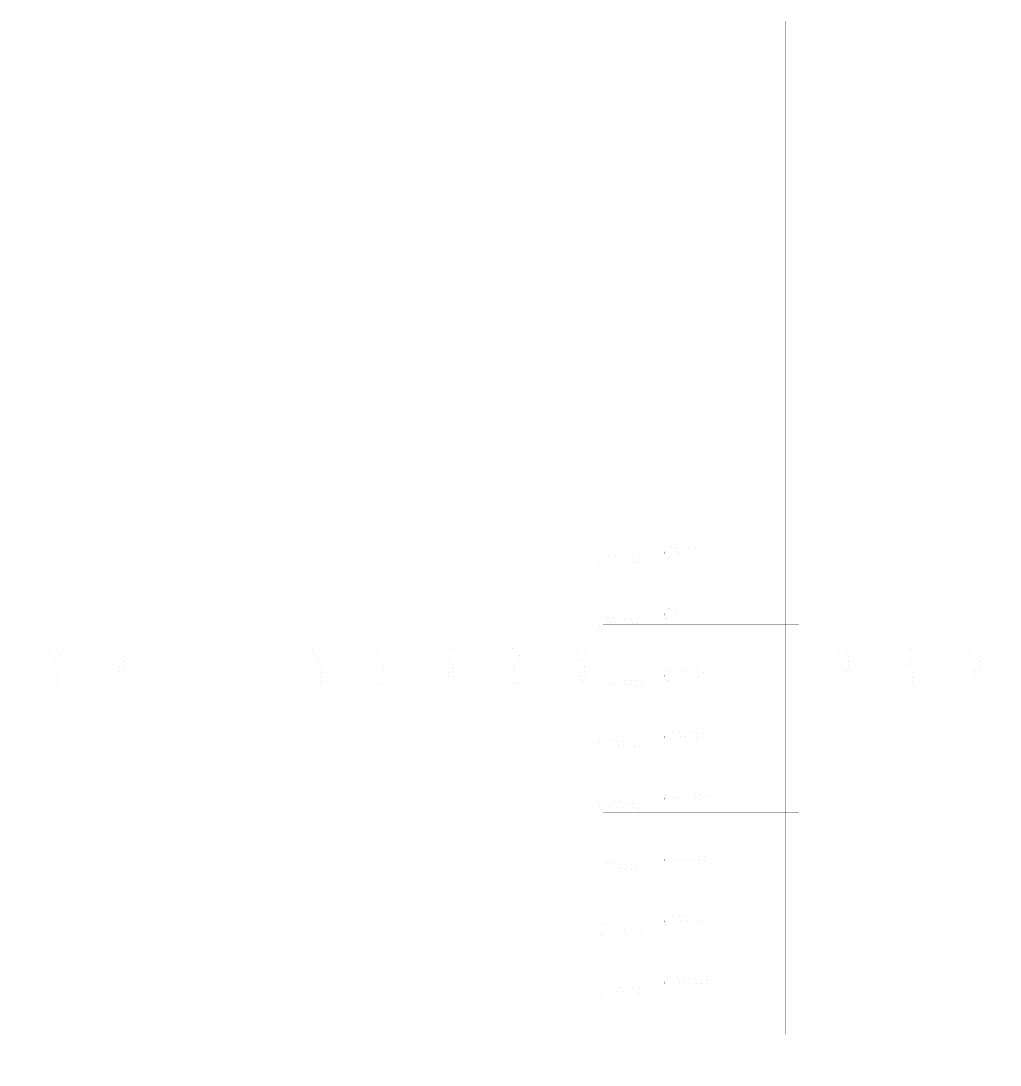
# Model space of a CAD drawing. Header units: millimetres. Extents: x -2171 to 1563, y -1758 to -1505.
# Drawn here: x 1269.064 to 1272.784, y -1600.778 to -1596.812 of the extents above; entities that cross this region are included whole.
import ezdxf

# ---------------------------------------------------------------- set-up
doc = ezdxf.new("R2010")
doc.units = ezdxf.units.MM
doc.layers.add('-S-TOMES', color=7, linetype='Continuous')
doc.layers.add('-S_SIDERA', color=30, linetype='Continuous')
doc.layers.add('Tablet', color=7, linetype='Continuous', true_color=0x0180ff)

msp = doc.modelspace()

# ---------------------------------------------------------------- linework, layer by layer
at = {"layer": '-S-TOMES'}
for points in [[(1271.1936, -1599.1117, 0.00005, 0.00005, 0), (1271.1936, -1598.645, 0.00005, 0.00005, 0)], [(1272.0603, -1599.1117, 0.00005, 0.00005, 0), (1272.0603, -1598.645, 0.00005, 0.00005, 0)], [(1271.1936, -1599.1117, 0.00005, 0.00005, 0), (1265.8353, -1599.1117, 0.00005, 0.00005, 0)], [(1277.2519, -1599.1117, 0.00005, 0.00005, 0), (1272.0603, -1599.1117, 0.00005, 0.00005, 0)], [(1270.0269, -1600.7783, 0.00005, 0.00005, 0), (1264.6686, -1600.7783, 0.00005, 0.00005, 0)], [(1273.2603, -1600.7783, 0.00005, 0.00005, 0), (1270.0269, -1600.7783, 0.00005, 0.00005, 0)]]:
    msp.add_lwpolyline(points, format="xyseb", dxfattribs=at)
at = {"layer": '-S_SIDERA'}
for points in [[(1271.3186, -1596.8117, 0.00005, 0.00005, 0), (1271.3186, -1600.6617, 0.00005, 0.00005, 0), (1271.2853, -1600.6617, 0.00005, 0.00005, 0), (1271.2853, -1596.8117, 0.00005, 0.00005, 0)], [(1271.5603, -1596.8117, 0.00005, 0.00005, 0), (1271.5603, -1600.6617, 0.00005, 0.00005, 0), (1271.5353, -1600.6617, 0.00005, 0.00005, 0), (1271.5353, -1596.8117, 0.00005, 0.00005, 0)], [(1271.7519, -1596.8117, 0.00005, 0.00005, 0), (1271.7519, -1600.6617, 0.00005, 0.00005, 0), (1271.7269, -1600.6617, 0.00005, 0.00005, 0), (1271.7269, -1596.8117, 0.00005, 0.00005, 0)], [(1272.0019, -1596.8117, 0.00005, 0.00005, 0), (1272.0019, -1600.6617, 0.00005, 0.00005, 0), (1271.9686, -1600.6617, 0.00005, 0.00005, 0), (1271.9686, -1596.8117, 0.00005, 0.00005, 0)], [(1274.1936, -1599.2267, 0.00005, 0.00005, 0), (1265.0176, -1599.2267, 0.00005, 0.00005, 0), (1264.9777, -1599.2302, 0.00005, 0.00005, 0), (1264.939, -1599.2405, 0.00005, 0.00005, 0), (1264.9027, -1599.2575, 0.00005, 0.00005, 0), (1264.8698, -1599.2805, 0.00005, 0.00005, 0), (1264.8415, -1599.3088, 0.00005, 0.00005, 0), (1264.8185, -1599.3416, 0.00005, 0.00005, 0), (1264.8016, -1599.3779, 0.00005, 0.00005, 0), (1264.7912, -1599.4167, 0.00005, 0.00005, 0), (1264.7877, -1599.4566, 0.00005, 0.00005, 0), (1264.7877, -1599.852, 0.00005, 0.00005, 0), (1264.8227, -1599.852, 0.00005, 0.00005, 0), (1264.8227, -1599.4566, 0.00005, 0.00005, 0), (1264.8265, -1599.4186, 0.00005, 0.00005, 0), (1264.8376, -1599.382, 0.00005, 0.00005, 0), (1264.8556, -1599.3483, 0.00005, 0.00005, 0), (1264.8798, -1599.3187, 0.00005, 0.00005, 0), (1264.9093, -1599.2945, 0.00005, 0.00005, 0), (1264.943, -1599.2765, 0.00005, 0.00005, 0), (1264.9796, -1599.2654, 0.00005, 0.00005, 0), (1265.0176, -1599.2617, 0.00005, 0.00005, 0), (1274.1936, -1599.2617, 0.00005, 0.00005, 0)], [(1274.1936, -1600.6492, 0.00005, 0.00005, 0), (1265.0176, -1600.6492, 0.00005, 0.00005, 0), (1264.9777, -1600.6457, 0.00005, 0.00005, 0), (1264.939, -1600.6353, 0.00005, 0.00005, 0), (1264.9027, -1600.6184, 0.00005, 0.00005, 0), (1264.8698, -1600.5954, 0.00005, 0.00005, 0), (1264.8415, -1600.567, 0.00005, 0.00005, 0), (1264.8185, -1600.5342, 0.00005, 0.00005, 0), (1264.8016, -1600.4979, 0.00005, 0.00005, 0), (1264.7912, -1600.4592, 0.00005, 0.00005, 0), (1264.7877, -1600.4192, 0.00005, 0.00005, 0), (1264.7877, -1600.0238, 0.00005, 0.00005, 0), (1264.8227, -1600.0238, 0.00005, 0.00005, 0), (1264.8227, -1600.4192, 0.00005, 0.00005, 0), (1264.8265, -1600.4573, 0.00005, 0.00005, 0), (1264.8376, -1600.4938, 0.00005, 0.00005, 0), (1264.8556, -1600.5275, 0.00005, 0.00005, 0), (1264.8798, -1600.5571, 0.00005, 0.00005, 0), (1264.9093, -1600.5813, 0.00005, 0.00005, 0), (1264.943, -1600.5993, 0.00005, 0.00005, 0), (1264.9796, -1600.6104, 0.00005, 0.00005, 0), (1265.0176, -1600.6142, 0.00005, 0.00005, 0), (1274.1936, -1600.6142, 0.00005, 0.00005, 0)]]:
    msp.add_lwpolyline(points, format="xyseb", close=True, dxfattribs=at)
for points in [[(1272.4103, -1598.645, 0.00005, 0.00005, 0), (1270.8603, -1598.645, 0.00005, 0.00005, 0)], [(1271.7703, -1598.8533, 0.00005, 0.00005, 0), (1271.5269, -1598.8533, 0.00005, 0.00005, 0), (1271.524, -1598.8531, 0.00005, 0.00005, 0), (1271.5212, -1598.8523, 0.00005, 0.00005, 0), (1271.5186, -1598.8511, 0.00005, 0.00005, 0), (1271.5162, -1598.8494, 0.00005, 0.00005, 0), (1271.5142, -1598.8474, 0.00005, 0.00005, 0), (1271.5125, -1598.845, 0.00005, 0.00005, 0), (1271.5113, -1598.8424, 0.00005, 0.00005, 0), (1271.5105, -1598.8396, 0.00005, 0.00005, 0), (1271.5103, -1598.8367, 0.00005, 0.00005, 0), (1271.5103, -1598.8283, 0.00005, 0.00005, 0), (1271.5105, -1598.8254, 0.00005, 0.00005, 0), (1271.5113, -1598.8226, 0.00005, 0.00005, 0), (1271.5125, -1598.82, 0.00005, 0.00005, 0), (1271.5142, -1598.8176, 0.00005, 0.00005, 0), (1271.5162, -1598.8156, 0.00005, 0.00005, 0), (1271.5186, -1598.8139, 0.00005, 0.00005, 0), (1271.5212, -1598.8127, 0.00005, 0.00005, 0), (1271.524, -1598.8119, 0.00005, 0.00005, 0), (1271.5269, -1598.8117, 0.00005, 0.00005, 0), (1271.6769, -1598.82, 0.00005, 0.00005, 0), (1271.6769, -1598.8367, 0.00005, 0.00005, 0), (1271.5419, -1598.8283, 0.00005, 0.00005, 0)], [(1272.0203, -1598.8867, 0.00005, 0.00005, 0), (1271.2769, -1598.8867, 0.00005, 0.00005, 0), (1271.274, -1598.8864, 0.00005, 0.00005, 0), (1271.2712, -1598.8857, 0.00005, 0.00005, 0), (1271.2686, -1598.8844, 0.00005, 0.00005, 0), (1271.2662, -1598.8828, 0.00005, 0.00005, 0), (1271.2642, -1598.8807, 0.00005, 0.00005, 0), (1271.2625, -1598.8783, 0.00005, 0.00005, 0), (1271.2613, -1598.8757, 0.00005, 0.00005, 0), (1271.2605, -1598.8729, 0.00005, 0.00005, 0), (1271.2603, -1598.87, 0.00005, 0.00005, 0), (1271.2603, -1598.8617, 0.00005, 0.00005, 0), (1271.2605, -1598.8588, 0.00005, 0.00005, 0), (1271.2613, -1598.856, 0.00005, 0.00005, 0), (1271.2625, -1598.8533, 0.00005, 0.00005, 0), (1271.2642, -1598.8509, 0.00005, 0.00005, 0), (1271.2662, -1598.8489, 0.00005, 0.00005, 0), (1271.2686, -1598.8472, 0.00005, 0.00005, 0), (1271.2712, -1598.846, 0.00005, 0.00005, 0), (1271.274, -1598.8452, 0.00005, 0.00005, 0), (1271.2769, -1598.845, 0.00005, 0.00005, 0), (1271.4269, -1598.8533, 0.00005, 0.00005, 0), (1271.4269, -1598.87, 0.00005, 0.00005, 0), (1271.2919, -1598.8617, 0.00005, 0.00005, 0)], [(1271.5253, -1598.8367, 0.00005, 0.00005, 0), (1271.7703, -1598.8367, 0.00005, 0.00005, 0)], [(1271.7769, -1598.8433, 0.00005, 0.00005, 0), (1271.7769, -1598.8467, 0.00005, 0.00005, 0)], [(1271.2753, -1598.87, 0.00005, 0.00005, 0), (1272.0203, -1598.87, 0.00005, 0.00005, 0)], [(1271.7703, -1599.0867, 0.00005, 0.00005, 0), (1271.5269, -1599.0867, 0.00005, 0.00005, 0), (1271.524, -1599.0864, 0.00005, 0.00005, 0), (1271.5212, -1599.0857, 0.00005, 0.00005, 0), (1271.5186, -1599.0844, 0.00005, 0.00005, 0), (1271.5162, -1599.0828, 0.00005, 0.00005, 0), (1271.5142, -1599.0807, 0.00005, 0.00005, 0), (1271.5125, -1599.0783, 0.00005, 0.00005, 0), (1271.5113, -1599.0757, 0.00005, 0.00005, 0), (1271.5105, -1599.0729, 0.00005, 0.00005, 0), (1271.5103, -1599.07, 0.00005, 0.00005, 0), (1271.5103, -1599.0617, 0.00005, 0.00005, 0), (1271.5105, -1599.0588, 0.00005, 0.00005, 0), (1271.5113, -1599.056, 0.00005, 0.00005, 0), (1271.5125, -1599.0533, 0.00005, 0.00005, 0), (1271.5142, -1599.0509, 0.00005, 0.00005, 0), (1271.5162, -1599.0489, 0.00005, 0.00005, 0), (1271.5186, -1599.0472, 0.00005, 0.00005, 0), (1271.5212, -1599.046, 0.00005, 0.00005, 0), (1271.524, -1599.0452, 0.00005, 0.00005, 0), (1271.5269, -1599.045, 0.00005, 0.00005, 0), (1271.6769, -1599.0533, 0.00005, 0.00005, 0), (1271.6769, -1599.07, 0.00005, 0.00005, 0), (1271.5419, -1599.0617, 0.00005, 0.00005, 0)], [(1272.0203, -1599.12, 0.00005, 0.00005, 0), (1271.2769, -1599.12, 0.00005, 0.00005, 0), (1271.274, -1599.1197, 0.00005, 0.00005, 0), (1271.2712, -1599.119, 0.00005, 0.00005, 0), (1271.2686, -1599.1178, 0.00005, 0.00005, 0), (1271.2662, -1599.1161, 0.00005, 0.00005, 0), (1271.2642, -1599.114, 0.00005, 0.00005, 0), (1271.2625, -1599.1117, 0.00005, 0.00005, 0), (1271.2613, -1599.109, 0.00005, 0.00005, 0), (1271.2605, -1599.1062, 0.00005, 0.00005, 0), (1271.2603, -1599.1033, 0.00005, 0.00005, 0), (1271.2603, -1599.095, 0.00005, 0.00005, 0), (1271.2605, -1599.0921, 0.00005, 0.00005, 0), (1271.2613, -1599.0893, 0.00005, 0.00005, 0), (1271.2625, -1599.0867, 0.00005, 0.00005, 0), (1271.2642, -1599.0843, 0.00005, 0.00005, 0), (1271.2662, -1599.0822, 0.00005, 0.00005, 0), (1271.2686, -1599.0806, 0.00005, 0.00005, 0), (1271.2712, -1599.0793, 0.00005, 0.00005, 0), (1271.274, -1599.0786, 0.00005, 0.00005, 0), (1271.2769, -1599.0783, 0.00005, 0.00005, 0), (1271.4269, -1599.0867, 0.00005, 0.00005, 0), (1271.4269, -1599.1033, 0.00005, 0.00005, 0), (1271.2919, -1599.095, 0.00005, 0.00005, 0)], [(1271.5253, -1599.07, 0.00005, 0.00005, 0), (1271.7703, -1599.07, 0.00005, 0.00005, 0)], [(1271.7769, -1599.0767, 0.00005, 0.00005, 0), (1271.7769, -1599.08, 0.00005, 0.00005, 0)], [(1271.2753, -1599.1033, 0.00005, 0.00005, 0), (1272.0203, -1599.1033, 0.00005, 0.00005, 0)], [(1269.1686, -1600.6883, 0.00005, 0.00005, 0), (1269.1686, -1599.2117, 0.00005, 0.00005, 0), (1269.1689, -1599.2088, 0.00005, 0.00005, 0), (1269.1696, -1599.206, 0.00005, 0.00005, 0), (1269.1708, -1599.2033, 0.00005, 0.00005, 0), (1269.1725, -1599.2009, 0.00005, 0.00005, 0), (1269.1746, -1599.1989, 0.00005, 0.00005, 0), (1269.1769, -1599.1972, 0.00005, 0.00005, 0), (1269.1796, -1599.196, 0.00005, 0.00005, 0), (1269.1824, -1599.1952, 0.00005, 0.00005, 0), (1269.1853, -1599.195, 0.00005, 0.00005, 0), (1269.1936, -1599.195, 0.00005, 0.00005, 0), (1269.1965, -1599.1952, 0.00005, 0.00005, 0), (1269.1993, -1599.196, 0.00005, 0.00005, 0), (1269.2019, -1599.1972, 0.00005, 0.00005, 0), (1269.2043, -1599.1989, 0.00005, 0.00005, 0), (1269.2064, -1599.2009, 0.00005, 0.00005, 0), (1269.208, -1599.2033, 0.00005, 0.00005, 0), (1269.2093, -1599.206, 0.00005, 0.00005, 0), (1269.21, -1599.2088, 0.00005, 0.00005, 0), (1269.2103, -1599.2117, 0.00005, 0.00005, 0), (1269.2019, -1599.3283, 0.00005, 0.00005, 0), (1269.1853, -1599.3283, 0.00005, 0.00005, 0), (1269.1936, -1599.2267, 0.00005, 0.00005, 0)], [(1269.1853, -1599.21, 0.00005, 0.00005, 0), (1269.1853, -1600.6883, 0.00005, 0.00005, 0)], [(1269.4186, -1600.6883, 0.00005, 0.00005, 0), (1269.4186, -1599.2117, 0.00005, 0.00005, 0), (1269.4189, -1599.2088, 0.00005, 0.00005, 0), (1269.4196, -1599.206, 0.00005, 0.00005, 0), (1269.4208, -1599.2033, 0.00005, 0.00005, 0), (1269.4225, -1599.2009, 0.00005, 0.00005, 0), (1269.4246, -1599.1989, 0.00005, 0.00005, 0), (1269.4269, -1599.1972, 0.00005, 0.00005, 0), (1269.4296, -1599.196, 0.00005, 0.00005, 0), (1269.4324, -1599.1952, 0.00005, 0.00005, 0), (1269.4353, -1599.195, 0.00005, 0.00005, 0), (1269.4436, -1599.195, 0.00005, 0.00005, 0), (1269.4465, -1599.1952, 0.00005, 0.00005, 0), (1269.4493, -1599.196, 0.00005, 0.00005, 0), (1269.4519, -1599.1972, 0.00005, 0.00005, 0), (1269.4543, -1599.1989, 0.00005, 0.00005, 0), (1269.4564, -1599.2009, 0.00005, 0.00005, 0), (1269.458, -1599.2033, 0.00005, 0.00005, 0), (1269.4593, -1599.206, 0.00005, 0.00005, 0), (1269.46, -1599.2088, 0.00005, 0.00005, 0), (1269.4603, -1599.2117, 0.00005, 0.00005, 0), (1269.4519, -1599.3283, 0.00005, 0.00005, 0), (1269.4353, -1599.3283, 0.00005, 0.00005, 0), (1269.4436, -1599.2267, 0.00005, 0.00005, 0)], [(1269.4353, -1599.21, 0.00005, 0.00005, 0), (1269.4353, -1600.6883, 0.00005, 0.00005, 0)], [(1270.1686, -1600.6883, 0.00005, 0.00005, 0), (1270.1686, -1599.2117, 0.00005, 0.00005, 0), (1270.1689, -1599.2088, 0.00005, 0.00005, 0), (1270.1696, -1599.206, 0.00005, 0.00005, 0), (1270.1708, -1599.2033, 0.00005, 0.00005, 0), (1270.1725, -1599.2009, 0.00005, 0.00005, 0), (1270.1746, -1599.1989, 0.00005, 0.00005, 0), (1270.1769, -1599.1972, 0.00005, 0.00005, 0), (1270.1796, -1599.196, 0.00005, 0.00005, 0), (1270.1824, -1599.1952, 0.00005, 0.00005, 0), (1270.1853, -1599.195, 0.00005, 0.00005, 0), (1270.1936, -1599.195, 0.00005, 0.00005, 0), (1270.1965, -1599.1952, 0.00005, 0.00005, 0), (1270.1993, -1599.196, 0.00005, 0.00005, 0), (1270.2019, -1599.1972, 0.00005, 0.00005, 0), (1270.2043, -1599.1989, 0.00005, 0.00005, 0), (1270.2064, -1599.2009, 0.00005, 0.00005, 0), (1270.208, -1599.2033, 0.00005, 0.00005, 0), (1270.2093, -1599.206, 0.00005, 0.00005, 0), (1270.21, -1599.2088, 0.00005, 0.00005, 0), (1270.2103, -1599.2117, 0.00005, 0.00005, 0), (1270.2019, -1599.3283, 0.00005, 0.00005, 0), (1270.1853, -1599.3283, 0.00005, 0.00005, 0), (1270.1936, -1599.2267, 0.00005, 0.00005, 0)], [(1270.4186, -1600.6883, 0.00005, 0.00005, 0), (1270.4186, -1599.2117, 0.00005, 0.00005, 0), (1270.4189, -1599.2088, 0.00005, 0.00005, 0), (1270.4196, -1599.206, 0.00005, 0.00005, 0), (1270.4208, -1599.2033, 0.00005, 0.00005, 0), (1270.4225, -1599.2009, 0.00005, 0.00005, 0), (1270.4246, -1599.1989, 0.00005, 0.00005, 0), (1270.4269, -1599.1972, 0.00005, 0.00005, 0), (1270.4296, -1599.196, 0.00005, 0.00005, 0), (1270.4324, -1599.1952, 0.00005, 0.00005, 0), (1270.4353, -1599.195, 0.00005, 0.00005, 0), (1270.4436, -1599.195, 0.00005, 0.00005, 0), (1270.4465, -1599.1952, 0.00005, 0.00005, 0), (1270.4493, -1599.196, 0.00005, 0.00005, 0), (1270.4519, -1599.1972, 0.00005, 0.00005, 0), (1270.4543, -1599.1989, 0.00005, 0.00005, 0), (1270.4564, -1599.2009, 0.00005, 0.00005, 0), (1270.458, -1599.2033, 0.00005, 0.00005, 0), (1270.4593, -1599.206, 0.00005, 0.00005, 0), (1270.46, -1599.2088, 0.00005, 0.00005, 0), (1270.4603, -1599.2117, 0.00005, 0.00005, 0), (1270.4519, -1599.3283, 0.00005, 0.00005, 0), (1270.4353, -1599.3283, 0.00005, 0.00005, 0), (1270.4436, -1599.2267, 0.00005, 0.00005, 0)], [(1270.4353, -1599.21, 0.00005, 0.00005, 0), (1270.4353, -1600.6883, 0.00005, 0.00005, 0)], [(1270.6686, -1600.6883, 0.00005, 0.00005, 0), (1270.6686, -1599.2117, 0.00005, 0.00005, 0), (1270.6689, -1599.2088, 0.00005, 0.00005, 0), (1270.6696, -1599.206, 0.00005, 0.00005, 0), (1270.6708, -1599.2033, 0.00005, 0.00005, 0), (1270.6725, -1599.2009, 0.00005, 0.00005, 0), (1270.6746, -1599.1989, 0.00005, 0.00005, 0), (1270.6769, -1599.1972, 0.00005, 0.00005, 0), (1270.6796, -1599.196, 0.00005, 0.00005, 0), (1270.6824, -1599.1952, 0.00005, 0.00005, 0), (1270.6853, -1599.195, 0.00005, 0.00005, 0), (1270.6936, -1599.195, 0.00005, 0.00005, 0), (1270.6965, -1599.1952, 0.00005, 0.00005, 0), (1270.6993, -1599.196, 0.00005, 0.00005, 0), (1270.7019, -1599.1972, 0.00005, 0.00005, 0), (1270.7043, -1599.1989, 0.00005, 0.00005, 0), (1270.7064, -1599.2009, 0.00005, 0.00005, 0), (1270.708, -1599.2033, 0.00005, 0.00005, 0), (1270.7093, -1599.206, 0.00005, 0.00005, 0), (1270.71, -1599.2088, 0.00005, 0.00005, 0), (1270.7103, -1599.2117, 0.00005, 0.00005, 0), (1270.7019, -1599.3283, 0.00005, 0.00005, 0), (1270.6853, -1599.3283, 0.00005, 0.00005, 0), (1270.6936, -1599.2267, 0.00005, 0.00005, 0)], [(1270.6853, -1599.21, 0.00005, 0.00005, 0), (1270.6853, -1600.6883, 0.00005, 0.00005, 0)], [(1270.9186, -1600.6883, 0.00005, 0.00005, 0), (1270.9186, -1599.2117, 0.00005, 0.00005, 0), (1270.9189, -1599.2088, 0.00005, 0.00005, 0), (1270.9196, -1599.206, 0.00005, 0.00005, 0), (1270.9208, -1599.2033, 0.00005, 0.00005, 0), (1270.9225, -1599.2009, 0.00005, 0.00005, 0), (1270.9246, -1599.1989, 0.00005, 0.00005, 0), (1270.9269, -1599.1972, 0.00005, 0.00005, 0), (1270.9296, -1599.196, 0.00005, 0.00005, 0), (1270.9324, -1599.1952, 0.00005, 0.00005, 0), (1270.9353, -1599.195, 0.00005, 0.00005, 0), (1270.9436, -1599.195, 0.00005, 0.00005, 0), (1270.9465, -1599.1952, 0.00005, 0.00005, 0), (1270.9493, -1599.196, 0.00005, 0.00005, 0), (1270.9519, -1599.1972, 0.00005, 0.00005, 0), (1270.9543, -1599.1989, 0.00005, 0.00005, 0), (1270.9564, -1599.2009, 0.00005, 0.00005, 0), (1270.958, -1599.2033, 0.00005, 0.00005, 0), (1270.9593, -1599.206, 0.00005, 0.00005, 0), (1270.96, -1599.2088, 0.00005, 0.00005, 0), (1270.9603, -1599.2117, 0.00005, 0.00005, 0), (1270.9519, -1599.3283, 0.00005, 0.00005, 0), (1270.9353, -1599.3283, 0.00005, 0.00005, 0), (1270.9436, -1599.2267, 0.00005, 0.00005, 0)], [(1270.9353, -1599.21, 0.00005, 0.00005, 0), (1270.9353, -1600.6883, 0.00005, 0.00005, 0)], [(1271.1686, -1600.6883, 0.00005, 0.00005, 0), (1271.1686, -1599.2117, 0.00005, 0.00005, 0), (1271.1689, -1599.2088, 0.00005, 0.00005, 0), (1271.1696, -1599.206, 0.00005, 0.00005, 0), (1271.1708, -1599.2033, 0.00005, 0.00005, 0), (1271.1725, -1599.2009, 0.00005, 0.00005, 0), (1271.1746, -1599.1989, 0.00005, 0.00005, 0), (1271.1769, -1599.1972, 0.00005, 0.00005, 0), (1271.1796, -1599.196, 0.00005, 0.00005, 0), (1271.1824, -1599.1952, 0.00005, 0.00005, 0), (1271.1853, -1599.195, 0.00005, 0.00005, 0), (1271.1936, -1599.195, 0.00005, 0.00005, 0), (1271.1965, -1599.1952, 0.00005, 0.00005, 0), (1271.1993, -1599.196, 0.00005, 0.00005, 0), (1271.2019, -1599.1972, 0.00005, 0.00005, 0), (1271.2043, -1599.1989, 0.00005, 0.00005, 0), (1271.2064, -1599.2009, 0.00005, 0.00005, 0), (1271.208, -1599.2033, 0.00005, 0.00005, 0), (1271.2093, -1599.206, 0.00005, 0.00005, 0), (1271.21, -1599.2088, 0.00005, 0.00005, 0), (1271.2103, -1599.2117, 0.00005, 0.00005, 0), (1271.2019, -1599.3283, 0.00005, 0.00005, 0), (1271.1853, -1599.3283, 0.00005, 0.00005, 0), (1271.1936, -1599.2267, 0.00005, 0.00005, 0)], [(1271.1853, -1599.21, 0.00005, 0.00005, 0), (1271.1853, -1600.6883, 0.00005, 0.00005, 0)], [(1272.1686, -1600.6883, 0.00005, 0.00005, 0), (1272.1686, -1599.2117, 0.00005, 0.00005, 0), (1272.1688, -1599.2088, 0.00005, 0.00005, 0), (1272.1696, -1599.206, 0.00005, 0.00005, 0), (1272.1708, -1599.2033, 0.00005, 0.00005, 0), (1272.1725, -1599.2009, 0.00005, 0.00005, 0), (1272.1745, -1599.1989, 0.00005, 0.00005, 0), (1272.1769, -1599.1972, 0.00005, 0.00005, 0), (1272.1796, -1599.196, 0.00005, 0.00005, 0), (1272.1824, -1599.1952, 0.00005, 0.00005, 0), (1272.1853, -1599.195, 0.00005, 0.00005, 0), (1272.1936, -1599.195, 0.00005, 0.00005, 0), (1272.1965, -1599.1952, 0.00005, 0.00005, 0), (1272.1993, -1599.196, 0.00005, 0.00005, 0), (1272.2019, -1599.1972, 0.00005, 0.00005, 0), (1272.2043, -1599.1989, 0.00005, 0.00005, 0), (1272.2064, -1599.2009, 0.00005, 0.00005, 0), (1272.208, -1599.2033, 0.00005, 0.00005, 0), (1272.2093, -1599.206, 0.00005, 0.00005, 0), (1272.21, -1599.2088, 0.00005, 0.00005, 0), (1272.2103, -1599.2117, 0.00005, 0.00005, 0), (1272.2019, -1599.3283, 0.00005, 0.00005, 0), (1272.1853, -1599.3283, 0.00005, 0.00005, 0), (1272.1936, -1599.2267, 0.00005, 0.00005, 0)], [(1272.1853, -1599.21, 0.00005, 0.00005, 0), (1272.1853, -1600.6883, 0.00005, 0.00005, 0)], [(1272.4186, -1600.6883, 0.00005, 0.00005, 0), (1272.4186, -1599.2117, 0.00005, 0.00005, 0), (1272.4188, -1599.2088, 0.00005, 0.00005, 0), (1272.4196, -1599.206, 0.00005, 0.00005, 0), (1272.4208, -1599.2033, 0.00005, 0.00005, 0), (1272.4225, -1599.2009, 0.00005, 0.00005, 0), (1272.4245, -1599.1989, 0.00005, 0.00005, 0), (1272.4269, -1599.1972, 0.00005, 0.00005, 0), (1272.4296, -1599.196, 0.00005, 0.00005, 0), (1272.4324, -1599.1952, 0.00005, 0.00005, 0), (1272.4353, -1599.195, 0.00005, 0.00005, 0), (1272.4436, -1599.195, 0.00005, 0.00005, 0), (1272.4465, -1599.1952, 0.00005, 0.00005, 0), (1272.4493, -1599.196, 0.00005, 0.00005, 0), (1272.4519, -1599.1972, 0.00005, 0.00005, 0), (1272.4543, -1599.1989, 0.00005, 0.00005, 0), (1272.4564, -1599.2009, 0.00005, 0.00005, 0), (1272.458, -1599.2033, 0.00005, 0.00005, 0), (1272.4593, -1599.206, 0.00005, 0.00005, 0), (1272.46, -1599.2088, 0.00005, 0.00005, 0), (1272.4603, -1599.2117, 0.00005, 0.00005, 0), (1272.4519, -1599.3283, 0.00005, 0.00005, 0), (1272.4353, -1599.3283, 0.00005, 0.00005, 0), (1272.4436, -1599.2267, 0.00005, 0.00005, 0)], [(1272.4353, -1599.21, 0.00005, 0.00005, 0), (1272.4353, -1600.6883, 0.00005, 0.00005, 0)], [(1272.6686, -1600.6883, 0.00005, 0.00005, 0), (1272.6686, -1599.2117, 0.00005, 0.00005, 0), (1272.6688, -1599.2088, 0.00005, 0.00005, 0), (1272.6696, -1599.206, 0.00005, 0.00005, 0), (1272.6708, -1599.2033, 0.00005, 0.00005, 0), (1272.6725, -1599.2009, 0.00005, 0.00005, 0), (1272.6745, -1599.1989, 0.00005, 0.00005, 0), (1272.6769, -1599.1972, 0.00005, 0.00005, 0), (1272.6796, -1599.196, 0.00005, 0.00005, 0), (1272.6824, -1599.1952, 0.00005, 0.00005, 0), (1272.6853, -1599.195, 0.00005, 0.00005, 0), (1272.6936, -1599.195, 0.00005, 0.00005, 0), (1272.6965, -1599.1952, 0.00005, 0.00005, 0), (1272.6993, -1599.196, 0.00005, 0.00005, 0), (1272.7019, -1599.1972, 0.00005, 0.00005, 0), (1272.7043, -1599.1989, 0.00005, 0.00005, 0), (1272.7064, -1599.2009, 0.00005, 0.00005, 0), (1272.708, -1599.2033, 0.00005, 0.00005, 0), (1272.7093, -1599.206, 0.00005, 0.00005, 0), (1272.71, -1599.2088, 0.00005, 0.00005, 0), (1272.7103, -1599.2117, 0.00005, 0.00005, 0), (1272.7019, -1599.3283, 0.00005, 0.00005, 0), (1272.6853, -1599.3283, 0.00005, 0.00005, 0), (1272.6936, -1599.2267, 0.00005, 0.00005, 0)], [(1272.6853, -1599.21, 0.00005, 0.00005, 0), (1272.6853, -1600.6883, 0.00005, 0.00005, 0)], [(1278.521, -1599.2617, 0.00005, 0.00005, 0), (1274.1936, -1599.2617, 0.00005, 0.00005, 0), (1273.9436, -1599.3317, 0.00005, 0.00005, 0), (1269.1686, -1599.3317, 0.00005, 0.00005, 0), (1269.1686, -1599.2967, 0.00005, 0.00005, 0), (1273.9436, -1599.2967, 0.00005, 0.00005, 0), (1274.1936, -1599.2267, 0.00005, 0.00005, 0), (1278.521, -1599.2267, 0.00005, 0.00005, 0)], [(1271.7703, -1599.32, 0.00005, 0.00005, 0), (1271.5269, -1599.32, 0.00005, 0.00005, 0), (1271.524, -1599.3197, 0.00005, 0.00005, 0), (1271.5212, -1599.319, 0.00005, 0.00005, 0), (1271.5186, -1599.3178, 0.00005, 0.00005, 0), (1271.5162, -1599.3161, 0.00005, 0.00005, 0), (1271.5142, -1599.314, 0.00005, 0.00005, 0), (1271.5125, -1599.3117, 0.00005, 0.00005, 0), (1271.5113, -1599.309, 0.00005, 0.00005, 0), (1271.5105, -1599.3062, 0.00005, 0.00005, 0), (1271.5103, -1599.3033, 0.00005, 0.00005, 0), (1271.5103, -1599.295, 0.00005, 0.00005, 0), (1271.5105, -1599.2921, 0.00005, 0.00005, 0), (1271.5113, -1599.2893, 0.00005, 0.00005, 0), (1271.5125, -1599.2867, 0.00005, 0.00005, 0), (1271.5142, -1599.2843, 0.00005, 0.00005, 0), (1271.5162, -1599.2822, 0.00005, 0.00005, 0), (1271.5186, -1599.2806, 0.00005, 0.00005, 0), (1271.5212, -1599.2793, 0.00005, 0.00005, 0), (1271.524, -1599.2786, 0.00005, 0.00005, 0), (1271.5269, -1599.2783, 0.00005, 0.00005, 0), (1271.6769, -1599.2867, 0.00005, 0.00005, 0), (1271.6769, -1599.3033, 0.00005, 0.00005, 0), (1271.5419, -1599.295, 0.00005, 0.00005, 0)], [(1272.0203, -1599.3533, 0.00005, 0.00005, 0), (1271.2769, -1599.3533, 0.00005, 0.00005, 0), (1271.274, -1599.3531, 0.00005, 0.00005, 0), (1271.2712, -1599.3523, 0.00005, 0.00005, 0), (1271.2686, -1599.3511, 0.00005, 0.00005, 0), (1271.2662, -1599.3494, 0.00005, 0.00005, 0), (1271.2642, -1599.3474, 0.00005, 0.00005, 0), (1271.2625, -1599.345, 0.00005, 0.00005, 0), (1271.2613, -1599.3424, 0.00005, 0.00005, 0), (1271.2605, -1599.3396, 0.00005, 0.00005, 0), (1271.2603, -1599.3367, 0.00005, 0.00005, 0), (1271.2603, -1599.3283, 0.00005, 0.00005, 0), (1271.2605, -1599.3254, 0.00005, 0.00005, 0), (1271.2613, -1599.3226, 0.00005, 0.00005, 0), (1271.2625, -1599.32, 0.00005, 0.00005, 0), (1271.2642, -1599.3176, 0.00005, 0.00005, 0), (1271.2662, -1599.3156, 0.00005, 0.00005, 0), (1271.2686, -1599.3139, 0.00005, 0.00005, 0), (1271.2712, -1599.3127, 0.00005, 0.00005, 0), (1271.274, -1599.3119, 0.00005, 0.00005, 0), (1271.2769, -1599.3117, 0.00005, 0.00005, 0), (1271.4269, -1599.32, 0.00005, 0.00005, 0), (1271.4269, -1599.3367, 0.00005, 0.00005, 0), (1271.2919, -1599.3283, 0.00005, 0.00005, 0)], [(1271.2753, -1599.3367, 0.00005, 0.00005, 0), (1272.0203, -1599.3367, 0.00005, 0.00005, 0)], [(1271.5253, -1599.3033, 0.00005, 0.00005, 0), (1271.7703, -1599.3033, 0.00005, 0.00005, 0)], [(1271.7769, -1599.31, 0.00005, 0.00005, 0), (1271.7769, -1599.3133, 0.00005, 0.00005, 0)], [(1271.7703, -1599.5533, 0.00005, 0.00005, 0), (1271.5269, -1599.5533, 0.00005, 0.00005, 0), (1271.524, -1599.5531, 0.00005, 0.00005, 0), (1271.5212, -1599.5523, 0.00005, 0.00005, 0), (1271.5186, -1599.5511, 0.00005, 0.00005, 0), (1271.5162, -1599.5494, 0.00005, 0.00005, 0), (1271.5142, -1599.5474, 0.00005, 0.00005, 0), (1271.5125, -1599.545, 0.00005, 0.00005, 0), (1271.5113, -1599.5424, 0.00005, 0.00005, 0), (1271.5105, -1599.5396, 0.00005, 0.00005, 0), (1271.5103, -1599.5367, 0.00005, 0.00005, 0), (1271.5103, -1599.5283, 0.00005, 0.00005, 0), (1271.5105, -1599.5254, 0.00005, 0.00005, 0), (1271.5113, -1599.5226, 0.00005, 0.00005, 0), (1271.5125, -1599.52, 0.00005, 0.00005, 0), (1271.5142, -1599.5176, 0.00005, 0.00005, 0), (1271.5162, -1599.5156, 0.00005, 0.00005, 0), (1271.5186, -1599.5139, 0.00005, 0.00005, 0), (1271.5212, -1599.5127, 0.00005, 0.00005, 0), (1271.524, -1599.5119, 0.00005, 0.00005, 0), (1271.5269, -1599.5117, 0.00005, 0.00005, 0), (1271.6769, -1599.52, 0.00005, 0.00005, 0), (1271.6769, -1599.5367, 0.00005, 0.00005, 0), (1271.5419, -1599.5283, 0.00005, 0.00005, 0)], [(1272.0203, -1599.5867, 0.00005, 0.00005, 0), (1271.2769, -1599.5867, 0.00005, 0.00005, 0), (1271.274, -1599.5864, 0.00005, 0.00005, 0), (1271.2712, -1599.5857, 0.00005, 0.00005, 0), (1271.2686, -1599.5844, 0.00005, 0.00005, 0), (1271.2662, -1599.5828, 0.00005, 0.00005, 0), (1271.2642, -1599.5807, 0.00005, 0.00005, 0), (1271.2625, -1599.5783, 0.00005, 0.00005, 0), (1271.2613, -1599.5757, 0.00005, 0.00005, 0), (1271.2605, -1599.5729, 0.00005, 0.00005, 0), (1271.2603, -1599.57, 0.00005, 0.00005, 0), (1271.2603, -1599.5617, 0.00005, 0.00005, 0), (1271.2605, -1599.5588, 0.00005, 0.00005, 0), (1271.2613, -1599.556, 0.00005, 0.00005, 0), (1271.2625, -1599.5533, 0.00005, 0.00005, 0), (1271.2642, -1599.5509, 0.00005, 0.00005, 0), (1271.2662, -1599.5489, 0.00005, 0.00005, 0), (1271.2686, -1599.5472, 0.00005, 0.00005, 0), (1271.2712, -1599.546, 0.00005, 0.00005, 0), (1271.274, -1599.5452, 0.00005, 0.00005, 0), (1271.2769, -1599.545, 0.00005, 0.00005, 0), (1271.4269, -1599.5533, 0.00005, 0.00005, 0), (1271.4269, -1599.57, 0.00005, 0.00005, 0), (1271.2919, -1599.5617, 0.00005, 0.00005, 0)], [(1271.2753, -1599.57, 0.00005, 0.00005, 0), (1272.0203, -1599.57, 0.00005, 0.00005, 0)], [(1271.5253, -1599.5367, 0.00005, 0.00005, 0), (1271.7703, -1599.5367, 0.00005, 0.00005, 0)], [(1271.7769, -1599.5433, 0.00005, 0.00005, 0), (1271.7769, -1599.5467, 0.00005, 0.00005, 0)], [(1271.7703, -1599.7867, 0.00005, 0.00005, 0), (1271.5269, -1599.7867, 0.00005, 0.00005, 0), (1271.524, -1599.7864, 0.00005, 0.00005, 0), (1271.5212, -1599.7857, 0.00005, 0.00005, 0), (1271.5186, -1599.7844, 0.00005, 0.00005, 0), (1271.5162, -1599.7828, 0.00005, 0.00005, 0), (1271.5142, -1599.7807, 0.00005, 0.00005, 0), (1271.5125, -1599.7783, 0.00005, 0.00005, 0), (1271.5113, -1599.7757, 0.00005, 0.00005, 0), (1271.5105, -1599.7729, 0.00005, 0.00005, 0), (1271.5103, -1599.77, 0.00005, 0.00005, 0), (1271.5103, -1599.7617, 0.00005, 0.00005, 0), (1271.5105, -1599.7588, 0.00005, 0.00005, 0), (1271.5113, -1599.756, 0.00005, 0.00005, 0), (1271.5125, -1599.7533, 0.00005, 0.00005, 0), (1271.5142, -1599.7509, 0.00005, 0.00005, 0), (1271.5162, -1599.7489, 0.00005, 0.00005, 0), (1271.5186, -1599.7472, 0.00005, 0.00005, 0), (1271.5212, -1599.746, 0.00005, 0.00005, 0), (1271.524, -1599.7452, 0.00005, 0.00005, 0), (1271.5269, -1599.745, 0.00005, 0.00005, 0), (1271.6769, -1599.7533, 0.00005, 0.00005, 0), (1271.6769, -1599.77, 0.00005, 0.00005, 0), (1271.5419, -1599.7617, 0.00005, 0.00005, 0)], [(1271.5253, -1599.77, 0.00005, 0.00005, 0), (1271.7703, -1599.77, 0.00005, 0.00005, 0)], [(1272.0203, -1599.82, 0.00005, 0.00005, 0), (1271.2769, -1599.82, 0.00005, 0.00005, 0), (1271.274, -1599.8197, 0.00005, 0.00005, 0), (1271.2712, -1599.819, 0.00005, 0.00005, 0), (1271.2686, -1599.8178, 0.00005, 0.00005, 0), (1271.2662, -1599.8161, 0.00005, 0.00005, 0), (1271.2642, -1599.814, 0.00005, 0.00005, 0), (1271.2625, -1599.8117, 0.00005, 0.00005, 0), (1271.2613, -1599.809, 0.00005, 0.00005, 0), (1271.2605, -1599.8062, 0.00005, 0.00005, 0), (1271.2603, -1599.8033, 0.00005, 0.00005, 0), (1271.2603, -1599.795, 0.00005, 0.00005, 0), (1271.2605, -1599.7921, 0.00005, 0.00005, 0), (1271.2613, -1599.7893, 0.00005, 0.00005, 0), (1271.2625, -1599.7867, 0.00005, 0.00005, 0), (1271.2642, -1599.7843, 0.00005, 0.00005, 0), (1271.2662, -1599.7822, 0.00005, 0.00005, 0), (1271.2686, -1599.7806, 0.00005, 0.00005, 0), (1271.2712, -1599.7793, 0.00005, 0.00005, 0), (1271.274, -1599.7786, 0.00005, 0.00005, 0), (1271.2769, -1599.7783, 0.00005, 0.00005, 0), (1271.4269, -1599.7867, 0.00005, 0.00005, 0), (1271.4269, -1599.8033, 0.00005, 0.00005, 0), (1271.2919, -1599.795, 0.00005, 0.00005, 0)], [(1271.2753, -1599.8033, 0.00005, 0.00005, 0), (1272.0203, -1599.8033, 0.00005, 0.00005, 0)], [(1271.7769, -1599.7767, 0.00005, 0.00005, 0), (1271.7769, -1599.78, 0.00005, 0.00005, 0)], [(1272.0203, -1600.0533, 0.00005, 0.00005, 0), (1271.2769, -1600.0533, 0.00005, 0.00005, 0), (1271.274, -1600.0531, 0.00005, 0.00005, 0), (1271.2712, -1600.0523, 0.00005, 0.00005, 0), (1271.2686, -1600.0511, 0.00005, 0.00005, 0), (1271.2662, -1600.0494, 0.00005, 0.00005, 0), (1271.2642, -1600.0474, 0.00005, 0.00005, 0), (1271.2625, -1600.045, 0.00005, 0.00005, 0), (1271.2613, -1600.0424, 0.00005, 0.00005, 0), (1271.2605, -1600.0396, 0.00005, 0.00005, 0), (1271.2603, -1600.0367, 0.00005, 0.00005, 0), (1271.2603, -1600.0283, 0.00005, 0.00005, 0), (1271.2605, -1600.0254, 0.00005, 0.00005, 0), (1271.2613, -1600.0226, 0.00005, 0.00005, 0), (1271.2625, -1600.02, 0.00005, 0.00005, 0), (1271.2642, -1600.0176, 0.00005, 0.00005, 0), (1271.2662, -1600.0156, 0.00005, 0.00005, 0), (1271.2686, -1600.0139, 0.00005, 0.00005, 0), (1271.2712, -1600.0127, 0.00005, 0.00005, 0), (1271.274, -1600.0119, 0.00005, 0.00005, 0), (1271.2769, -1600.0117, 0.00005, 0.00005, 0), (1271.4269, -1600.02, 0.00005, 0.00005, 0), (1271.4269, -1600.0367, 0.00005, 0.00005, 0), (1271.2919, -1600.0283, 0.00005, 0.00005, 0)], [(1271.7703, -1600.02, 0.00005, 0.00005, 0), (1271.5269, -1600.02, 0.00005, 0.00005, 0), (1271.524, -1600.0197, 0.00005, 0.00005, 0), (1271.5212, -1600.019, 0.00005, 0.00005, 0), (1271.5186, -1600.0178, 0.00005, 0.00005, 0), (1271.5162, -1600.0161, 0.00005, 0.00005, 0), (1271.5142, -1600.014, 0.00005, 0.00005, 0), (1271.5125, -1600.0117, 0.00005, 0.00005, 0), (1271.5113, -1600.009, 0.00005, 0.00005, 0), (1271.5105, -1600.0062, 0.00005, 0.00005, 0), (1271.5103, -1600.0033, 0.00005, 0.00005, 0), (1271.5103, -1599.995, 0.00005, 0.00005, 0), (1271.5105, -1599.9921, 0.00005, 0.00005, 0), (1271.5113, -1599.9893, 0.00005, 0.00005, 0), (1271.5125, -1599.9867, 0.00005, 0.00005, 0), (1271.5142, -1599.9843, 0.00005, 0.00005, 0), (1271.5162, -1599.9822, 0.00005, 0.00005, 0), (1271.5186, -1599.9806, 0.00005, 0.00005, 0), (1271.5212, -1599.9793, 0.00005, 0.00005, 0), (1271.524, -1599.9786, 0.00005, 0.00005, 0), (1271.5269, -1599.9783, 0.00005, 0.00005, 0), (1271.6769, -1599.9867, 0.00005, 0.00005, 0), (1271.6769, -1600.0033, 0.00005, 0.00005, 0), (1271.5419, -1599.995, 0.00005, 0.00005, 0)], [(1271.5253, -1600.0033, 0.00005, 0.00005, 0), (1271.7703, -1600.0033, 0.00005, 0.00005, 0)], [(1271.7769, -1600.01, 0.00005, 0.00005, 0), (1271.7769, -1600.0133, 0.00005, 0.00005, 0)], [(1271.2753, -1600.0367, 0.00005, 0.00005, 0), (1272.0203, -1600.0367, 0.00005, 0.00005, 0)], [(1272.0269, -1600.0433, 0.00005, 0.00005, 0), (1272.0269, -1600.0467, 0.00005, 0.00005, 0)], [(1272.0203, -1600.2867, 0.00005, 0.00005, 0), (1271.2769, -1600.2867, 0.00005, 0.00005, 0), (1271.274, -1600.2864, 0.00005, 0.00005, 0), (1271.2712, -1600.2857, 0.00005, 0.00005, 0), (1271.2686, -1600.2844, 0.00005, 0.00005, 0), (1271.2662, -1600.2828, 0.00005, 0.00005, 0), (1271.2642, -1600.2807, 0.00005, 0.00005, 0), (1271.2625, -1600.2783, 0.00005, 0.00005, 0), (1271.2613, -1600.2757, 0.00005, 0.00005, 0), (1271.2605, -1600.2729, 0.00005, 0.00005, 0), (1271.2603, -1600.27, 0.00005, 0.00005, 0), (1271.2603, -1600.2617, 0.00005, 0.00005, 0), (1271.2605, -1600.2588, 0.00005, 0.00005, 0), (1271.2613, -1600.256, 0.00005, 0.00005, 0), (1271.2625, -1600.2533, 0.00005, 0.00005, 0), (1271.2642, -1600.2509, 0.00005, 0.00005, 0), (1271.2662, -1600.2489, 0.00005, 0.00005, 0), (1271.2686, -1600.2472, 0.00005, 0.00005, 0), (1271.2712, -1600.246, 0.00005, 0.00005, 0), (1271.274, -1600.2452, 0.00005, 0.00005, 0), (1271.2769, -1600.245, 0.00005, 0.00005, 0), (1271.4269, -1600.2533, 0.00005, 0.00005, 0), (1271.4269, -1600.27, 0.00005, 0.00005, 0), (1271.2919, -1600.2617, 0.00005, 0.00005, 0)], [(1271.7703, -1600.2533, 0.00005, 0.00005, 0), (1271.5269, -1600.2533, 0.00005, 0.00005, 0), (1271.524, -1600.2531, 0.00005, 0.00005, 0), (1271.5212, -1600.2523, 0.00005, 0.00005, 0), (1271.5186, -1600.2511, 0.00005, 0.00005, 0), (1271.5162, -1600.2494, 0.00005, 0.00005, 0), (1271.5142, -1600.2474, 0.00005, 0.00005, 0), (1271.5125, -1600.245, 0.00005, 0.00005, 0), (1271.5113, -1600.2424, 0.00005, 0.00005, 0), (1271.5105, -1600.2396, 0.00005, 0.00005, 0), (1271.5103, -1600.2367, 0.00005, 0.00005, 0), (1271.5103, -1600.2283, 0.00005, 0.00005, 0), (1271.5105, -1600.2254, 0.00005, 0.00005, 0), (1271.5113, -1600.2226, 0.00005, 0.00005, 0), (1271.5125, -1600.22, 0.00005, 0.00005, 0), (1271.5142, -1600.2176, 0.00005, 0.00005, 0), (1271.5162, -1600.2156, 0.00005, 0.00005, 0), (1271.5186, -1600.2139, 0.00005, 0.00005, 0), (1271.5212, -1600.2127, 0.00005, 0.00005, 0), (1271.524, -1600.2119, 0.00005, 0.00005, 0), (1271.5269, -1600.2117, 0.00005, 0.00005, 0), (1271.6769, -1600.22, 0.00005, 0.00005, 0), (1271.6769, -1600.2367, 0.00005, 0.00005, 0), (1271.5419, -1600.2283, 0.00005, 0.00005, 0)], [(1271.5253, -1600.2367, 0.00005, 0.00005, 0), (1271.7703, -1600.2367, 0.00005, 0.00005, 0)], [(1271.7769, -1600.2433, 0.00005, 0.00005, 0), (1271.7769, -1600.2467, 0.00005, 0.00005, 0)], [(1271.2753, -1600.27, 0.00005, 0.00005, 0), (1272.0203, -1600.27, 0.00005, 0.00005, 0)], [(1271.7703, -1600.4867, 0.00005, 0.00005, 0), (1271.5269, -1600.4867, 0.00005, 0.00005, 0), (1271.524, -1600.4864, 0.00005, 0.00005, 0), (1271.5212, -1600.4857, 0.00005, 0.00005, 0), (1271.5186, -1600.4844, 0.00005, 0.00005, 0), (1271.5162, -1600.4828, 0.00005, 0.00005, 0), (1271.5142, -1600.4807, 0.00005, 0.00005, 0), (1271.5125, -1600.4783, 0.00005, 0.00005, 0), (1271.5113, -1600.4757, 0.00005, 0.00005, 0), (1271.5105, -1600.4729, 0.00005, 0.00005, 0), (1271.5103, -1600.47, 0.00005, 0.00005, 0), (1271.5103, -1600.4617, 0.00005, 0.00005, 0), (1271.5105, -1600.4588, 0.00005, 0.00005, 0), (1271.5113, -1600.456, 0.00005, 0.00005, 0), (1271.5125, -1600.4533, 0.00005, 0.00005, 0), (1271.5142, -1600.4509, 0.00005, 0.00005, 0), (1271.5162, -1600.4489, 0.00005, 0.00005, 0), (1271.5186, -1600.4472, 0.00005, 0.00005, 0), (1271.5212, -1600.446, 0.00005, 0.00005, 0), (1271.524, -1600.4452, 0.00005, 0.00005, 0), (1271.5269, -1600.445, 0.00005, 0.00005, 0), (1271.6769, -1600.4533, 0.00005, 0.00005, 0), (1271.6769, -1600.47, 0.00005, 0.00005, 0), (1271.5419, -1600.4617, 0.00005, 0.00005, 0)], [(1272.0203, -1600.52, 0.00005, 0.00005, 0), (1271.2769, -1600.52, 0.00005, 0.00005, 0), (1271.274, -1600.5197, 0.00005, 0.00005, 0), (1271.2712, -1600.519, 0.00005, 0.00005, 0), (1271.2686, -1600.5178, 0.00005, 0.00005, 0), (1271.2662, -1600.5161, 0.00005, 0.00005, 0), (1271.2642, -1600.514, 0.00005, 0.00005, 0), (1271.2625, -1600.5117, 0.00005, 0.00005, 0), (1271.2613, -1600.509, 0.00005, 0.00005, 0), (1271.2605, -1600.5062, 0.00005, 0.00005, 0), (1271.2603, -1600.5033, 0.00005, 0.00005, 0), (1271.2603, -1600.495, 0.00005, 0.00005, 0), (1271.2605, -1600.4921, 0.00005, 0.00005, 0), (1271.2613, -1600.4893, 0.00005, 0.00005, 0), (1271.2625, -1600.4867, 0.00005, 0.00005, 0), (1271.2642, -1600.4843, 0.00005, 0.00005, 0), (1271.2662, -1600.4822, 0.00005, 0.00005, 0), (1271.2686, -1600.4806, 0.00005, 0.00005, 0), (1271.2712, -1600.4793, 0.00005, 0.00005, 0), (1271.274, -1600.4786, 0.00005, 0.00005, 0), (1271.2769, -1600.4783, 0.00005, 0.00005, 0), (1271.4269, -1600.4867, 0.00005, 0.00005, 0), (1271.4269, -1600.5033, 0.00005, 0.00005, 0), (1271.2919, -1600.495, 0.00005, 0.00005, 0)], [(1271.5253, -1600.47, 0.00005, 0.00005, 0), (1271.7703, -1600.47, 0.00005, 0.00005, 0)], [(1271.7769, -1600.4767, 0.00005, 0.00005, 0), (1271.7769, -1600.48, 0.00005, 0.00005, 0)], [(1271.2753, -1600.5033, 0.00005, 0.00005, 0), (1272.0203, -1600.5033, 0.00005, 0.00005, 0)], [(1278.521, -1600.6142, 0.00005, 0.00005, 0), (1274.1936, -1600.6142, 0.00005, 0.00005, 0), (1273.9436, -1600.5442, 0.00005, 0.00005, 0), (1269.1686, -1600.5442, 0.00005, 0.00005, 0), (1269.1686, -1600.5792, 0.00005, 0.00005, 0), (1273.9436, -1600.5792, 0.00005, 0.00005, 0), (1274.1936, -1600.6492, 0.00005, 0.00005, 0), (1278.521, -1600.6492, 0.00005, 0.00005, 0)]]:
    msp.add_lwpolyline(points, format="xyseb", dxfattribs=at)
at = {"layer": 'Tablet', "color": 96}
for points in [[(1272.0269, -1598.8767, 0.00005, 0.00005, 0), (1272.0269, -1598.88, 0.00005, 0.00005, 0)], [(1272.0269, -1599.11, 0.00005, 0.00005, 0), (1272.0269, -1599.1133, 0.00005, 0.00005, 0)], [(1272.0269, -1599.3433, 0.00005, 0.00005, 0), (1272.0269, -1599.3467, 0.00005, 0.00005, 0)], [(1272.0269, -1599.5767, 0.00005, 0.00005, 0), (1272.0269, -1599.58, 0.00005, 0.00005, 0)], [(1272.0269, -1599.81, 0.00005, 0.00005, 0), (1272.0269, -1599.8133, 0.00005, 0.00005, 0)], [(1272.0269, -1600.2767, 0.00005, 0.00005, 0), (1272.0269, -1600.28, 0.00005, 0.00005, 0)], [(1272.0269, -1600.51, 0.00005, 0.00005, 0), (1272.0269, -1600.5133, 0.00005, 0.00005, 0)], [(1269.1786, -1600.695, 0.00005, 0.00005, 0), (1269.1753, -1600.695, 0.00005, 0.00005, 0)], [(1269.4286, -1600.695, 0.00005, 0.00005, 0), (1269.4253, -1600.695, 0.00005, 0.00005, 0)], [(1270.4286, -1600.695, 0.00005, 0.00005, 0), (1270.4253, -1600.695, 0.00005, 0.00005, 0)], [(1270.6786, -1600.695, 0.00005, 0.00005, 0), (1270.6753, -1600.695, 0.00005, 0.00005, 0)], [(1270.9286, -1600.695, 0.00005, 0.00005, 0), (1270.9253, -1600.695, 0.00005, 0.00005, 0)], [(1271.1786, -1600.695, 0.00005, 0.00005, 0), (1271.1753, -1600.695, 0.00005, 0.00005, 0)], [(1272.1786, -1600.695, 0.00005, 0.00005, 0), (1272.1753, -1600.695, 0.00005, 0.00005, 0)], [(1272.4286, -1600.695, 0.00005, 0.00005, 0), (1272.4253, -1600.695, 0.00005, 0.00005, 0)], [(1272.6786, -1600.695, 0.00005, 0.00005, 0), (1272.6753, -1600.695, 0.00005, 0.00005, 0)]]:
    msp.add_lwpolyline(points, format="xyseb", dxfattribs=at)

doc.saveas('drawing.dxf')
